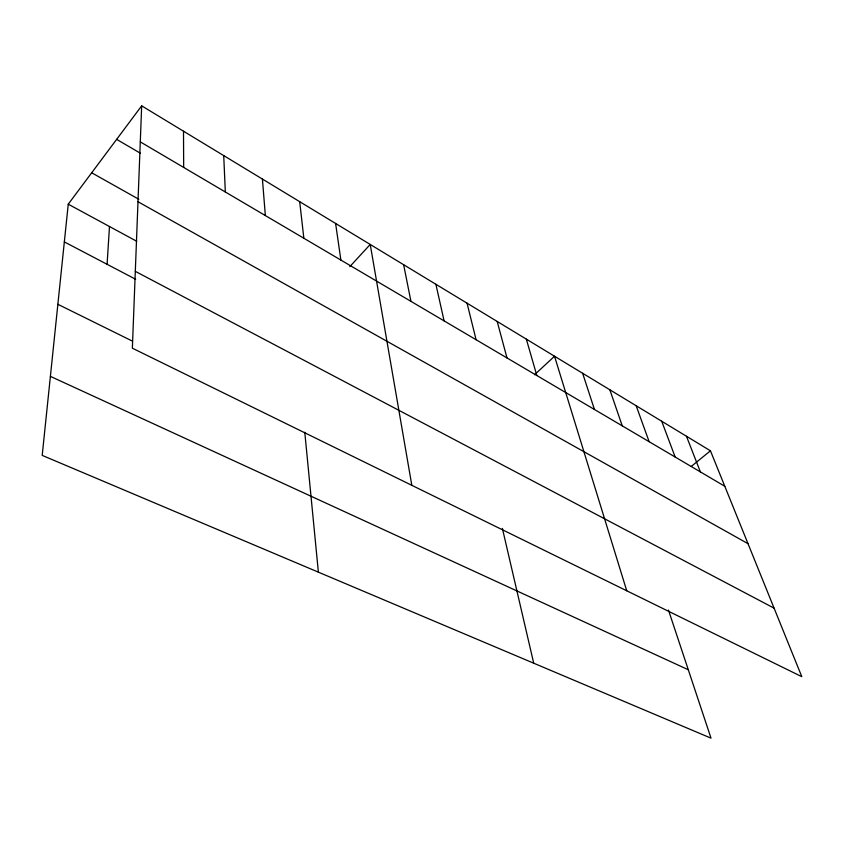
<?xml version="1.0" encoding="UTF-8"?>
<svg xmlns="http://www.w3.org/2000/svg" width="844" height="844" viewBox="0 0 844 844"><rect width="100%" height="100%" fill="white"/><g stroke="black" fill="none" stroke-linecap="round" stroke-linejoin="round"><path stroke-width="1.27" d="M141.676 105.838L132.36 348.192L801.8 676.677L710.448 450.801L141.676 105.838L68.248 204.185L42.2 455.391L711.017 738.162L668.448 610.033M107.082 264.299L109.488 226.519M349.838 266.63L370.231 244.454L411.819 485.321M534.547 374.757L554.519 356.231L626.744 590.779M691.257 466.426L710.448 450.801M50.397 376.371L688.282 669.746M57.867 304.294L132.455 341.134M64.334 241.911L135.641 279.258M135.314 271.346L774.096 608.165M68.248 204.185L136.728 241.278M91.69 172.777L138.838 199.279M137.994 201.727L748.016 543.684M116.641 139.365L140.283 153.165M140.294 141.876L724.796 486.281M686.457 436.253L700.372 471.891M661.717 421.24L675.168 457.037M636.186 405.764L649.131 441.697M609.843 389.78L622.25 425.851M582.634 373.28L594.45 409.477M526.329 339.13L536.837 375.527M497.19 321.458L506.991 357.94M467.059 303.186L476.09 339.731M502.391 528.428L533.714 663.194M435.894 284.28L444.092 320.878M403.643 264.721L410.933 301.34M335.606 223.449L340.881 260.068M299.694 201.674L303.84 238.24M304.779 432.244L318.378 572.158M262.421 179.076L265.343 215.558M223.723 155.602L225.327 191.978M183.507 131.21L183.675 167.439"/></g></svg>
